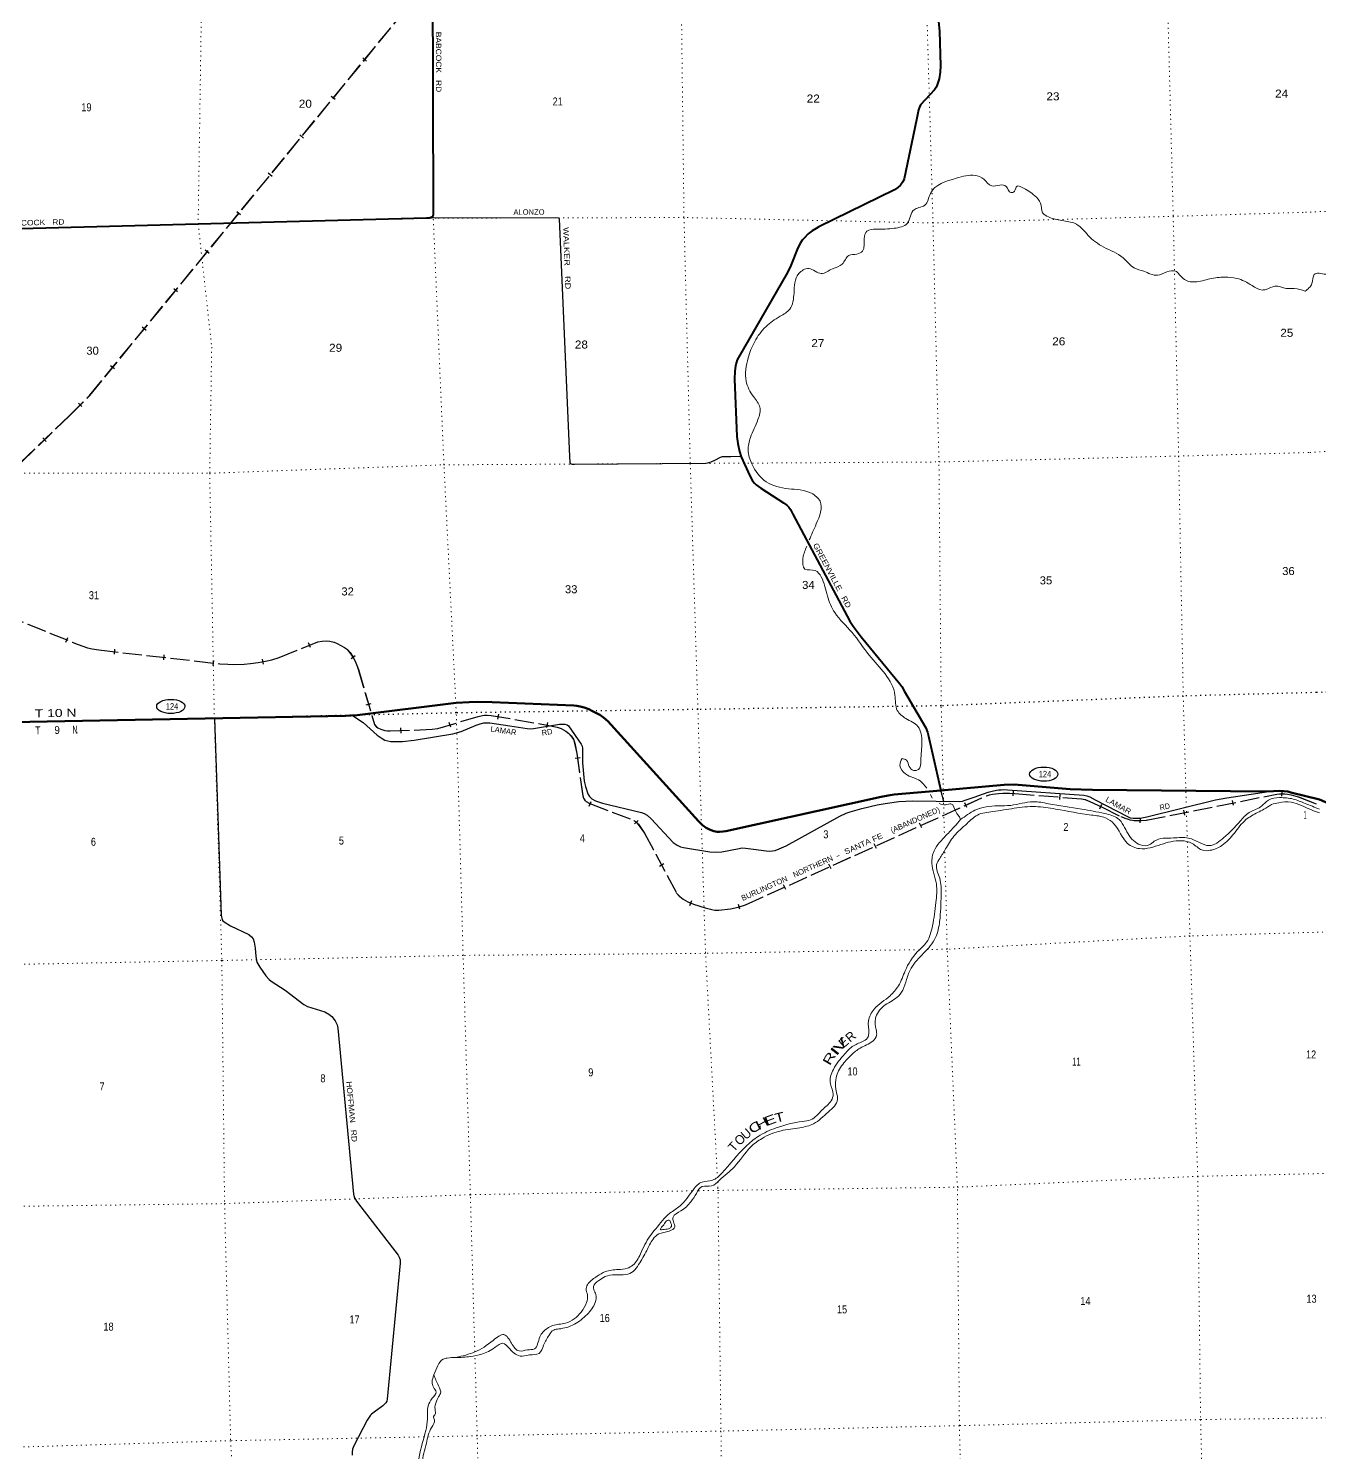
# Model space of a CAD drawing. Header units: feet. Extents: x 505285 to 763886, y -543582 to -353855.
# Drawn here: x 605453 to 633698, y -448834 to -417689 of the extents above; entities that cross this region are included whole.
import ezdxf
from ezdxf.enums import TextEntityAlignment as Align

# ---------------------------------------------------------------- set-up
doc = ezdxf.new("R2010")
doc.units = ezdxf.units.FT
doc.header["$LTSCALE"] = 70
doc.linetypes.add('DOTTED', pattern=[1.5, 0.3, -1.2])
doc.linetypes.add('LONG_DASHED', pattern=[7.5, 6, -1.5])
for name, color, linetype, lineweight in [('17', 7, 'Continuous', 25), ('23', 7, 'Continuous', 70), ('26', 7, 'Continuous', 40), ('27', 7, 'Continuous', 13), ('29', 7, 'Continuous', 25), ('30', 7, 'Continuous', 13), ('34', 7, 'Continuous', 25), ('39', 7, 'Continuous', 13), ('6', 7, 'DOTTED', 25), ('63', 7, 'Continuous', 25), ('7', 7, 'DOTTED', 13)]:
    doc.layers.add(name, color=color, linetype=linetype, lineweight=lineweight)
doc.layers.add('41', color=7, linetype='Continuous')

msp = doc.modelspace()

# ---------------------------------------------------------------- linework, layer by layer
at = {"layer": '17'}
for centre in [(608567.4, -432516.75), (627665.15, -433997.58)]:
    msp.add_ellipse(centre, major_axis=(309.24, -1), ratio=0.500121, dxfattribs=at)
at = {"layer": '23'}
for points in [[(604324.44, -432876.92), (612386.23, -432722.73), (612640.96, -432704.66), (614812.51, -432436.39), (615095.4, -432419.66), (615265.91, -432415.7), (615595.66, -432419.89), (617382.89, -432493.7), (617447.33, -432499.94), (617522.15, -432516.58), (617613.61, -432541.54), (617715.46, -432578.97), (617794.44, -432616.41), (617952.41, -432703.76), (618035.55, -432762), (618128.76, -432838.18), (618415.29, -433150.83), (620110.38, -435025.32), (620202.41, -435113.21), (620281.4, -435173.53), (620354.14, -435210.96), (620447.03, -435246.38), (620518.35, -435258.8), (620574.47, -435260.88), (620647.22, -435254.64), (620710.11, -435242.18), (624110.09, -434494.88), (624259.71, -434462.23), (624392.13, -434442.01), (625410.81, -434353.3)], [(625410.81, -434353.3), (626798.11, -434232.48), (627018.98, -434227.27), (628240.1, -434322.88), (628730.63, -434343.68), (632499.12, -434377.04), (632687.82, -434370.57), (632830.54, -434365.52), (632915.76, -434369.68), (633003.05, -434380.08), (633072.13, -434395.64), (633693.54, -434551.58)], [(633693.54, -434551.58), (634797.61, -435035.88), (634938.3, -435085.14), (635086.78, -435118.56), (635245.92, -435139.21), (635458.64, -435140.81), (635649.16, -435126.73), (635773.87, -435110.09), (635948.59, -435075.59), (636408.98, -434954.93), (636725.85, -434868.84), (636859.55, -434842.57), (637207.99, -434786.88)]]:
    msp.add_lwpolyline(points, dxfattribs=at)
at = {"layer": '26'}
for points in [[(618632.53, -411104.9), (614338.07, -416344.29), (614309.29, -416380.05), (614298.23, -416413.26), (614292, -416584.59), (614305.56, -421704.34), (614303.43, -421767.25), (614302.37, -421779.94), (614296.04, -421792.62), (614291.81, -421800.02), (614277.02, -421814.82), (614259.06, -421823.27), (614224.2, -421834.9), (614158.53, -421840.74), (603883.77, -422108.04)], [(625360.15, -417534.79), (625381.65, -417749.25), (625404.93, -418508.23), (625396.27, -418645.32), (625374.15, -418789.23), (625333.16, -418922.01), (625314.68, -418962.21), (625275.7, -419029.98), (624969.08, -419361.36), (624944.05, -419407.79), (624925.67, -419468.98), (624882.99, -419685.08), (624608.86, -420980.17), (624580.34, -421044.81), (624533.32, -421114), (624475.24, -421166.58), (624400.21, -421218.61), (622745.19, -422025.91), (622687.92, -422060.24), (622598.6, -422117.24), (622512.46, -422183.29), (622424.35, -422272.23), (622382.86, -422319.27), (622344.75, -422374.47), (622286.05, -422488.1), (622133.93, -422870.02), (622060.32, -423026.8), (620985.82, -424884.94), (620959.82, -424938.78), (620934.92, -425010.74), (620918.33, -425077.16), (620907.04, -425180.34), (620901.6, -425361.33), (620947.33, -426610.04), (620969.31, -426764.21), (621008.22, -426941.12), (621046.93, -427055.6), (621235.02, -427469.72), (621295.05, -427581.75), (621334.59, -427633.01), (621370.55, -427668.99), (621475.79, -427745.91), (621973.53, -428066.73), (622041.27, -428115.95), (622085.53, -428154.7), (622124.25, -428210.05), (622172.36, -428310.81), (623420.06, -430652.44), (623494.7, -430762.62), (623673.16, -430995.16), (624513.84, -432020.55), (624558.21, -432081.89), (624620.39, -432186.61), (625086.49, -432986.88), (625118.52, -433076.1), (625144.58, -433166.77), (625161.17, -433230.43), (625410.81, -434353.3)]]:
    msp.add_lwpolyline(points, dxfattribs=at)
at = {"layer": '29'}
msp.add_line((625405.73, -434338.54), (625473.47, -434589.15), dxfattribs=at)
for points in [[(614228.43, -421832.79), (616989.56, -421824.66), (617055.77, -421827.51), (617062.64, -421849.71), (617287.56, -427046.64)], [(617287.56, -427046.64), (617295.89, -427176.81), (617301.38, -427193.97), (617322.51, -427210.88), (617345.75, -427217.23), (617399.54, -427218.72), (620272.45, -427195.84), (620308.33, -427190.81), (620338.43, -427183.41), (620386.5, -427168.61), (620472.09, -427131.2), (620596.18, -427062.91), (620634.21, -427050.22), (620675.31, -427048.42), (620822.17, -427047.2), (621042.53, -427045.91)], [(609519.8, -432777.55), (609667.09, -437081.37), (609687.11, -437180.77), (609704.01, -437206.14), (609731.11, -437230.59), (609871.94, -437311.85), (610273.11, -437505.89), (610333.61, -437552.84), (610370.04, -437602.18), (610392.76, -437671.23), (610415.18, -437802.02), (610425.64, -437982.55), (610451.92, -438106.72), (610511.98, -438221.66), (610646.29, -438411.15), (610716.01, -438487.26), (610762.95, -438527.45), (611065.62, -438725.66), (611480.82, -439036.91), (611557.15, -439076.38), (611936.38, -439196.6), (612025.91, -439244.09), (612087.76, -439297.71), (612165.35, -439392.07), (612204.96, -439481.92), (612222.4, -439552.74), (612565.22, -443181.47), (612587.9, -443260.8), (612631.4, -443336.67), (612722.99, -443461.19), (613539.72, -444519.76), (613565.05, -444560.94), (613586.38, -444617.14), (613588.29, -444632.82), (613584.13, -444689.49), (613302.98, -447670.07), (613291.45, -447713.01), (613270.32, -447744.72), (613242.86, -447776.43), (613205.82, -447810.78), (613014.08, -447951.56), (612958.69, -447996.3), (612935.45, -448019.56), (612859.33, -448123.66), (612569.94, -448687.6), (612542.83, -448757.22), (612531.91, -448829.24), (612534.11, -448893.98)], [(612542.39, -432711.65), (612772.16, -432864.74), (613082.87, -433145.12), (613189.53, -433216.85), (613252.91, -433250.67), (613379.67, -433284.5), (613492.81, -433286.75), (613637.43, -433280.27), (613890.38, -433251.92), (614740.29, -433115.37), (614920.08, -433064.64), (615244.75, -432928.97), (615336.09, -432895.51), (615416.38, -432878.59), (615471.31, -432874.37), (615545.29, -432876.19), (615987.55, -432940.79), (616365.01, -433001.21), (616445.29, -433005.44), (616502.17, -433001.8), (617067.3, -432907.05), (617184.76, -432903.96), (617239.69, -432916.65), (617265.37, -432942.87), (617543.93, -433339.46), (617565.06, -433385.97), (617573.16, -433432.19), (617570.97, -433753.57), (617613.65, -434151.26), (617639.97, -434270.22), (617689.71, -434430.32), (617723.52, -434485.29), (617775.22, -434534.37), (617856.62, -434578.3), (618012.98, -434629.57), (618861.16, -434835.89), (618925.68, -434857.36), (618984.84, -434891.19), (619075.87, -434975.78), (619557.4, -435495.81), (619641.38, -435553.83), (619717.97, -435584.6), (619783.34, -435598.92), (620360.25, -435698.76), (620504.22, -435701.59), (620622.23, -435694.53), (621003.28, -435620.35), (621057.46, -435609.97), (621137.75, -435614.2), (621317.56, -435635.54), (621588.18, -435675.8), (621668.05, -435681.85), (621727.21, -435677.62), (621786.37, -435664.94), (621875.1, -435631.11), (622028.08, -435561.71), (623205.55, -434917.28), (623339.25, -434853.14), (623430.1, -434819.31), (623682.28, -434746.15), (624019.56, -434667.1), (624192.8, -434637.5), (624492.82, -434595.22), (624801.28, -434578.31), (625821.6, -434594.77), (625885.12, -434586.76), (625944.28, -434569.85), (626142.88, -434502.2), (626451.34, -434388.04), (626533.94, -434366.42), (626628.82, -434349.99), (626671.82, -434343.82), (626734.81, -434339.06), (626784.74, -434336.68), (626869.67, -434337.3), (628540.82, -434458.77), (628608.47, -434472.6), (628671.85, -434493.74), (628792.76, -434557.68), (629508.51, -434933.47), (629558.16, -434950.39), (629617.55, -434959.33), (629680.7, -434963.07), (629770.49, -434958.84), (629916.72, -434932.68), (631424.81, -434560.16), (631670.93, -434514.89), (632589.16, -434377.84)]]:
    msp.add_lwpolyline(points, dxfattribs=at)
at = {"layer": '34', "linetype": 'LONG_DASHED', "lineweight": 13}
for points in [[(601887.07, -430454.95), (606358.81, -426151.18), (606792.7, -425717.85), (616942.28, -413328.78), (617348.17, -412836.56), (618035.96, -412107.75), (618356.13, -411761.46), (618604.99, -411435.7), (621901.03, -406125.37), (622124.09, -405829.41), (622247.7, -405696.21), (622391.4, -405570.81), (622571.01, -405420.3), (625268.73, -403593.55)], [(603489.85, -429927.54), (606542.27, -431168.41), (606745.6, -431239.27), (606845.44, -431263.06), (606994.65, -431285.21), (609636.41, -431587.23), (609811.08, -431596.05), (609947.77, -431600.81), (610172.43, -431596.05), (610312.19, -431580.69), (610481.47, -431560.37), (610641.93, -431529.45), (610781.01, -431498.53), (610941.79, -431448.18), (611787.77, -431106.07), (611875.74, -431091.8), (611963.7, -431087.04), (612044.52, -431091.8), (612137.24, -431115.58), (612206.37, -431140.93), (612363.07, -431229.76), (612429.64, -431277.32), (612487.05, -431342.26), (612555.64, -431443.82), (612612.69, -431565.13), (612667.65, -431707.55), (613020.02, -432912.29), (613063.19, -432963.71), (613091.72, -432985.12), (613158.28, -433018.42), (613246.24, -433044.58), (613305.67, -433054.09), (613368.21, -433056.52), (614285.1, -433020.79), (614409.38, -433003.17), (615290.44, -432740.95), (615383.41, -432716.35), (615427.39, -432711.59), (615490.39, -432709.21), (615575.72, -432717.25), (616801.95, -432926.7), (617018.97, -432975.61), (617104.55, -433006.53), (617155.53, -433028.69), (617209.15, -433061.24), (617273.34, -433111.18), (617320.88, -433161.13), (617373.95, -433236.83), (617401.71, -433320.5), (617447.13, -433549.25), (617577.99, -434475.58), (617595.45, -434524.04), (617623.98, -434571.61), (617654.88, -434597.77), (617731.47, -434646.38), (618696.58, -435011.79), (618744.85, -435044.93), (618794.78, -435097.26), (618928.11, -435288.06), (619630.14, -436600.85), (619696.94, -436674.23), (619774.21, -436736.07), (619875.24, -436793.16), (620001.96, -436843.2), (620254.41, -436926.35), (620401.8, -436964.41), (620469.55, -436973.93), (620557.15, -436974.77), (620810.69, -436945.38), (620983.04, -436909.71), (621144.76, -436858.87), (626416.71, -434474.21), (626479.86, -434453.88), (626547.02, -434438.41), (626605.86, -434430.09), (626673.02, -434424.14), (626772.27, -434417.01), (626841.8, -434414.62), (626918.47, -434417.01), (627034.36, -434424.14), (628493.41, -434543.05), (628566.31, -434557.49), (628669.16, -434602.57)], [(628669.16, -434602.57), (628940.34, -434721.44), (629353.98, -434928.38), (629433.62, -434961.69), (629512.67, -434989.04), (629545.95, -434997.37), (629602.41, -435006.88), (629642.23, -435012.83), (629692.75, -435016.39), (629734.95, -435018.78), (629794.97, -435018.77), (629908.89, -435008.51), (632766.56, -434438.12), (632822.75, -434432.47), (632875.05, -434430.68), (632938.05, -434433.06), (632998.97, -434439.6), (633078.31, -434455.66), (633179.63, -434481.04), (633233.42, -434499.66), (633697.13, -434682.07)]]:
    msp.add_lwpolyline(points, dxfattribs=at)
at = {"layer": '39'}
msp.add_line((625184.46, -434440.03), (625221.32, -434524.49), dxfattribs=at)
for points in [[(633385.49, -423433.27), (633146.34, -423377.78), (632969.26, -423373.99), (632723.1, -423324.88), (632531.08, -423395.61), (632446.79, -423408.72), (632222.02, -423311.14), (631885.7, -423154.7), (631623.76, -423125.88), (631300.49, -423164.12), (630969.63, -423232.58), (630713.05, -423159.5), (630543.57, -422994.93), (630360.8, -423013.31), (630150.7, -423086.27), (629851.67, -422999.66), (629641.34, -422926), (629400.58, -422704.08), (628976.58, -422470.42), (628634.71, -422213.62), (628383.58, -421971.74), (628106.86, -421896.91), (627767.6, -421810.81), (627639.45, -421718.03), (627596.03, -421509.68), (627466.8, -421346.61), (627178.26, -421157.43), (627079.41, -421138.6), (627026.71, -421243.71), (626942.76, -421278.92), (626842.09, -421141.6), (626706.88, -421113.18), (626526.09, -421129.53), (626350.86, -420983.11), (626160.55, -420903.16), (625751.13, -420964.59), (625184.95, -421297.15), (625060.14, -421553.82), (624934.24, -421607.64), (624826.31, -421653.19), (624681.95, -421946.27), (624394, -422058.38), (623998.05, -422079.46), (623793.53, -422122.22), (623735.65, -422283.64), (623697.6, -422557.3), (623575.91, -422623.11), (623399.36, -422653.47), (623255.4, -422842.09), (623041.72, -422943.22), (622797.92, -423048.74), (622522.71, -422941.75), (622305.13, -423050.96), (622201.01, -423476.1), (622107.78, -423824.77), (621894.99, -423984.14), (621582.65, -424211.04), (621340.88, -424536.02), (621196.82, -424892.83), (621154.35, -425403.56), (621312.4, -425741.02), (621454.71, -425970.21), (621412.57, -426239.9), (621247.65, -426635.68), (621197.57, -426911.49), (621278.57, -427209.75), (621592.37, -427603.49), (622077.48, -427756.03), (622581.87, -427854.1), (622771.61, -428028.46), (622688.68, -428523.63), (622533.22, -428876.03)], [(636033.14, -422370.92), (635486.71, -422473.05), (634923.45, -422714.08), (634396.55, -422962.35), (633834.04, -423064.82), (633582.81, -423068.23), (633531.29, -423270.12), (633467.17, -423363.86), (633385.49, -423433.27)], [(622478.87, -429013.49), (622396.5, -429278.55), (622440.29, -429511), (622662.62, -429545.16), (622795.75, -429683.11), (622932.1, -430101.34), (623092.56, -430464.88), (623471.36, -430899.97), (623843.01, -431393.41), (624409.65, -432272.04), (624460.98, -432602.82), (624650.81, -432783.2), (624912.93, -432954.63), (624998.61, -433295.02), (624974.65, -433701.06), (624923.27, -433892.53), (624817.02, -433915.97), (624723.22, -433832.79), (624662.74, -433692.96), (624563.58, -433654.04)], [(624563.58, -433654.04), (624517.62, -433805.27), (624641.18, -433992.51), (624959.36, -434147.17), (625104.55, -434305.88)], [(614795.74, -446758.43), (615121.42, -446734.65), (615371.22, -446681.79), (615660.62, -446533.51), (615834.27, -446444.94), (615954.35, -446535.82), (616208.66, -446723.42), (616413.49, -446700.74), (616622.16, -446665.97), (616724.03, -446487.92), (616841.35, -446267.49), (616944.24, -446155.72), (617056.53, -446132.2), (617396.92, -446029.47), (617673.21, -445813.06), (617854.23, -445549.65), (617865.7, -445378.77), (617821.8, -445270.86), (617812.77, -445206.7), (617929.43, -445074.66), (618066.85, -444984.54), (618283.53, -444947.66), (618522.79, -444940.61), (618680.69, -444874.34), (618801.1, -444724.18), (618979.4, -444414.6), (619116.43, -444167.81), (619245.44, -444053.7), (619471.77, -443990.58), (619593.07, -443898.65), (619561.21, -443788.58), (619553.64, -443688.25), (619724.54, -443551.51), (619944.7, -443347.86), (620064.61, -443165.56), (620195.07, -443015.28), (620396.06, -443004.7), (620567.21, -442884.02), (620900.53, -442582.53), (621251.99, -442152.25), (621502.57, -441964.29), (621916.39, -441796.35), (622329.76, -441730.87), (622628.13, -441642.73), (622948.08, -441387.6), (623155.07, -441111.81), (623130.61, -440959.46), (623112.29, -440682.5), (623242.39, -440377.56), (623457.95, -440135.8), (623646.79, -439988.79), (623924.07, -439836.64), (624008.58, -439707.02), (623996.64, -439584.65), (623980.89, -439343.81), (624161.76, -439070.36), (624454.51, -438877.84), (624580.88, -438723.59), (624663.73, -438485.52), (624764.56, -438239.2), (625035.2, -437916.4), (625299.4, -437567.57), (625386.63, -437220.99), (625419.94, -436638.06), (625388.23, -436274.9), (625321.27, -435974.46), (625387.65, -435843.06), (625517.21, -435634.53), (625698.03, -435357.06), (625987.41, -435076.21), (626213.91, -434892.56), (626546.66, -434816.04), (627014.24, -434743.84), (627482.38, -434707.79), (627923.72, -434760.46), (628706.2, -434891.16), (629018.97, -434955.49), (629199.93, -435081.76), (629500.21, -435511.82), (629761.46, -435627.02), (629992.5, -435608.03), (630226.76, -435536.77), (630672.04, -435452.8), (630912.35, -435514.04), (631125.73, -435655.96), (631306.89, -435663.71), (631558.73, -435558.08), (631834.16, -435285.44), (632089.17, -434992.97), (632342.25, -434837.12), (632481.92, -434763.04), (632647.31, -434660.52)], [(625376.7, -434641.49), (625512.44, -434666.43), (625634.81, -434644.8), (625752.5, -434842.16), (625807.9, -434913.77), (625845.31, -434991.63)], [(625845.31, -434991.63), (626160.02, -434788.8), (626659.39, -434690.08), (626944.88, -434680.44), (627434.46, -434599.93), (627765.35, -434644.7), (628495.04, -434763.27), (628996.76, -434858.77), (629288.71, -434968.15), (629509.04, -435300.8), (629784.37, -435546.39), (629971.43, -435546.03), (630082.83, -435464.28), (630500.13, -435392.71), (630828.04, -435394.59), (631087.16, -435501.78), (631285.18, -435559.54), (631600.42, -435390.84), (631960.98, -435028.74), (632155.18, -434837.48), (632404.73, -434713.8), (632581.47, -434564.93), (632824.06, -434511.65), (633120.22, -434542.05), (633383.18, -434637.14), (633699.51, -434762.44)], [(632647.31, -434660.52), (632805.64, -434622.36), (633075.04, -434612.92), (633520.14, -434780.03), (633700.2, -434841.27)], [(614806.02, -446757.06), (615219.62, -446633.5), (615620.07, -446381.37), (615855.51, -446255.86), (616019.3, -446442.6), (616186.86, -446613.22), (616371.55, -446588.79), (616520.07, -446566.83), (616640.79, -446306.19), (616800.86, -446119.37), (616918.6, -446057.62), (617201.4, -446003.83), (617543.69, -445762.48), (617659.18, -445554.13), (617682.77, -445387.11), (617654.47, -445246.87), (617699.1, -445139.85), (617895.78, -444978.68), (618073.26, -444878.01), (618356.19, -444832.25), (618554.89, -444803.62), (618676.59, -444737.8), (618841.77, -444490.66), (619051, -444098.34), (619175.3, -443940.09), (619485.92, -443600.72), (619708.71, -443437.21), (619998.99, -443084.04), (620189.57, -442918.93), (620418.26, -442877.87), (620619.08, -442724.69), (621145.25, -442143.56), (621417.42, -441921.18), (621812.83, -441733.39), (622388.01, -441593.54), (622564.5, -441559.17), (622818.6, -441339.02), (623014.69, -441139.7), (623058.83, -441000.54), (622996.96, -440770.33), (623062.53, -440454.15), (623310.82, -440117.58), (623503.17, -439936.38), (623728.86, -439831.08), (623822, -439739.51), (623836.86, -439658.98), (623828.78, -439393.94), (623953.62, -439139.28), (624303.12, -438843.61), (624484.85, -438626.38), (624632.72, -438299.11), (624903.89, -437879.9), (625099.86, -437672.54), (625231.14, -437313.34), (625303.86, -436808.26), (625315.69, -436398.35), (625216.19, -435943.65), (625264.39, -435675.89), (625530.73, -435335.07), (625714.81, -435139.91), (625845.31, -434991.63)], [(619353, -443853.48), (619428.01, -443760.14), (619470.12, -443751.57), (619509.38, -443819.37), (619524.32, -443875.42), (619480.91, -443930.2), (619360.57, -443953.82), (619276.14, -443956.9), (619285.82, -443932.67), (619353, -443853.48)], [(614324.14, -447136.94), (614409.5, -446930.98), (614524.02, -446790.94), (614612.17, -446767.73), (614807.42, -446756.87)], [(614120.01, -449620.98), (614005.63, -449324.35), (614003.59, -448928.67), (614143.65, -448354.44), (614181.98, -448098.86), (614195.74, -447815.47), (614287.71, -447647.59), (614370.12, -447511.97), (614312.18, -447406.25), (614284.28, -447292.11), (614324.14, -447136.94)], [(614324.14, -447136.94), (614420.29, -447372.74), (614465.2, -447546.92), (614443.66, -447585.36), (614379.17, -447708.7), (614347.78, -447891.89), (614343.53, -448008.44), (614313.91, -448044.97), (614335.23, -448123.04), (614275.25, -448278.46), (614157.92, -448629.44), (614066.08, -449068.49), (614094.95, -449377.45), (614145.65, -449535.49), (614193.7, -449620.98)]]:
    msp.add_spline(points, degree=3, dxfattribs=at)
at = {"layer": '6'}
for points in [[(663025.96, -431461.59), (662486.61, -431464.44), (657181.67, -431592.5), (651828.62, -431694.11), (646565.78, -431801.5), (641255.33, -432020.35), (635958.29, -432126.47), (633629.17, -432212.27)], [(633629.17, -432212.27), (630716.1, -432288.66), (625420.96, -432502.29), (620095.63, -432583.73), (614812.44, -432658.62), (609519.8, -432777.55), (604324.44, -432876.92), (601951.47, -432922.31)]]:
    msp.add_lwpolyline(points, dxfattribs=at)
at = {"layer": '63'}
for p, q in [((612851.61, -418401.74), (612766.05, -418331.64)), ((612162.22, -419243.24), (612076.65, -419173.15)), ((611472.82, -420084.75), (611387.26, -420014.65)), ((610783.43, -420926.26), (610697.87, -420856.16)), ((610094.04, -421767.76), (610008.48, -421697.67)), ((609404.65, -422609.27), (609319.08, -422539.17)), ((608715.25, -423450.78), (608629.69, -423380.68)), ((608025.86, -424292.28), (607940.3, -424222.19)), ((607336.47, -425133.79), (607250.9, -425063.69)), ((606622.18, -425959.53), (606544.01, -425881.26)), ((605841.88, -426718.79), (605765.17, -426639.09)), ((606269.57, -431112.07), (606311.23, -431009.6)), ((607331.88, -431374.59), (607344.44, -431264.7)), ((611624.27, -431226.66), (611582.8, -431124.12)), ((608412.68, -431498.16), (608425.24, -431388.26)), ((609493.48, -431621.72), (609506.04, -431511.82)), ((610591.45, -431590.61), (610570.52, -431481.99)), ((612509.51, -431465.75), (612601.18, -431403.85)), ((612841.93, -432483.31), (612948.1, -432452.26)), ((614691.26, -432971.97), (614659.71, -432865.95)), ((615723.45, -432793.72), (615742.08, -432684.68)), ((616793.14, -432976.48), (616817.46, -432868.58)), ((613604.34, -433097.86), (613600.03, -432987.33)), ((617410.32, -433649.7), (617519.84, -433634.23)), ((626998.35, -434472.52), (627005.14, -434362.12)), ((628015.07, -434555.4), (628024.06, -434445.15)), ((632875.04, -434481.22), (632879.22, -434370.68)), ((617721.49, -434696.6), (617760.65, -434593.15)), ((625984.87, -434724.97), (625939.28, -434624.19)), ((628892.37, -434753.92), (628936.78, -434652.62)), ((630751.41, -434891.84), (630729.76, -434783.37)), ((631818.21, -434678.91), (631796.56, -434570.44)), ((618712.29, -435083.96), (618792.32, -435007.61)), ((624993.71, -435173.3), (624948.12, -435072.52)), ((629771.75, -435065.21), (629779.52, -434954.87)), ((624002.55, -435621.63), (623956.97, -435520.85)), ((619255.41, -436007.2), (619352.95, -435955.04)), ((623011.39, -436069.96), (622965.81, -435969.18)), ((622020.23, -436518.29), (621974.65, -436417.51)), ((619924.95, -436867.09), (619965.58, -436764.21)), ((621016.99, -436951.97), (620983.82, -436846.46))]:
    msp.add_line(p, q, dxfattribs=at)
at = {"layer": '63', "linetype": 'LONG_DASHED'}
for points in [[(601884.23, -430452), (606355.94, -426148.25), (606789.66, -425715.09), (616939.11, -413326.18), (617345.09, -412833.85), (618032.96, -412104.95), (618352.99, -411758.82), (618601.61, -411433.37), (621897.64, -406123.05), (622120.94, -405826.77), (622244.84, -405693.26), (622388.74, -405567.69), (622568.54, -405417.02), (625266.43, -403590.16)], [(603491.23, -429923.67), (606543.72, -431164.57), (606746.75, -431235.33), (606846.22, -431259.03), (606995.18, -431281.14), (609636.75, -431583.14), (609811.25, -431591.95), (609947.8, -431596.71), (610172.16, -431591.95), (610311.72, -431576.62), (610480.84, -431556.32), (610641.1, -431525.44), (610779.95, -431494.57), (610940.41, -431444.32), (611786.66, -431102.1), (611875.3, -431087.72), (611963.71, -431082.93), (612045.16, -431087.73), (612138.46, -431111.66), (612208.1, -431137.2), (612365.28, -431226.3), (612432.4, -431274.26), (612490.3, -431339.74), (612559.22, -431441.79), (612616.46, -431563.52), (612671.54, -431706.23), (613023.71, -432910.31), (613066.03, -432960.71), (613093.89, -432981.62), (613159.79, -433014.59), (613247.15, -433040.57), (613306.07, -433050), (613368.21, -433052.42), (614284.73, -433016.7), (614408.5, -432999.15), (615289.33, -432737), (615382.66, -432712.31), (615427.09, -432707.5), (615490.51, -432705.1), (615576.26, -432713.18), (616802.75, -432922.68), (617020.12, -432971.67), (617106.07, -433002.72), (617157.42, -433025.04), (617211.48, -433057.86), (617276.1, -433108.13), (617324.06, -433158.53), (617377.65, -433234.97), (617405.68, -433319.45), (617451.17, -433548.56), (617581.99, -434474.59), (617599.17, -434522.27), (617627.15, -434568.92), (617657.31, -434594.46), (617733.31, -434642.69), (618698.49, -435008.13), (618747.52, -435041.79), (618797.96, -435094.66), (618931.61, -435285.91), (619633.52, -436598.47), (619699.75, -436671.23), (619776.51, -436732.66), (619877.01, -436789.45), (620003.36, -436839.34), (620255.57, -436922.41), (620402.6, -436960.38), (620469.86, -436969.83), (620556.93, -436970.67), (620810.04, -436941.33), (620982.01, -436905.74), (621143.3, -436855.03), (626415.23, -434470.38), (626478.77, -434449.92), (626546.27, -434434.38), (626605.39, -434426.02), (626672.69, -434420.05), (626772.05, -434412.92), (626841.79, -434410.52), (626918.66, -434412.91), (627034.65, -434420.05), (628493.98, -434538.98), (628567.55, -434553.56), (628670.81, -434598.81)], [(628670.81, -434598.81), (628942.08, -434717.73), (629355.69, -434924.65), (629435.08, -434957.86), (629513.84, -434985.11), (629546.79, -434993.35), (629603.05, -435002.83), (629642.68, -435008.75), (629693.01, -435012.3), (629735.07, -435014.68), (629794.79, -435014.67), (629908.3, -435004.45), (632765.95, -434434.06), (632822.47, -434428.38), (632875.06, -434426.58), (632938.35, -434428.97), (632999.6, -434435.54), (633079.22, -434451.66), (633180.8, -434477.11), (633234.84, -434495.81), (633698.63, -434678.25)]]:
    msp.add_lwpolyline(points, dxfattribs=at)
at = {"layer": '7'}
for points in [[(625492.22, -435379.65), (625420.96, -432502.29), (625371.46, -427170.02), (625241.11, -421943.21), (625086.58, -416652.26), (624925.81, -411339.65), (624746.19, -405916.63), (624698.34, -403609.05)], [(630043.94, -403463.23), (630123.67, -405890.06), (630294.26, -411200.4), (630357.88, -416519.46), (630497.04, -421796.36), (630615.61, -427041.39), (630716.1, -432288.66), (630802.72, -435385.63)], [(615217.84, -446630.03), (615120.7, -443195.98), (614962.06, -437961.5), (614812.44, -432658.62), (614542.26, -427232.72), (614308.05, -421813.93), (614293.24, -416491.73), (614236.04, -411181.65), (614148.99, -406155.16), (614129.9, -403893.69)], [(619380, -403752.91), (619427.12, -405881.49), (619579.84, -411075.02), (619727.73, -416445.07), (619794.02, -421823.33), (619930.73, -427202.7), (620097.39, -432567.64), (620263.29, -437882.37), (620524.69, -442802.77)], [(608844.26, -404034.24), (608917.96, -406351.91), (609146.63, -411300.28), (609243.11, -416810.73), (609165.47, -421964.93), (609461.88, -424657.67), (609417.63, -427416.07), (609519.82, -432773.79), (609683.45, -438072.48), (609742.79, -443390.57), (609876.52, -448575.15), (609938.22, -449733.54)], [(665002.21, -420942.73), (662099.59, -420965.92), (656837.18, -421091.37), (651611.34, -421147.76), (646317.01, -421368.27), (641018.39, -421492.49), (635717.47, -421604.72), (633340.2, -421710.98)], [(633340.2, -421710.98), (630507.1, -421796.24), (625241.11, -421943.21), (619794.02, -421823.33), (614372.22, -421837.74), (609163.09, -421967.31), (603883.77, -422108.04), (601670.43, -422171.75)], [(633484.71, -426962.58), (635872.94, -426817.65), (641090.31, -426743.37), (646352.95, -426627.95), (651644.88, -426475.76), (656926.48, -426311.75), (662251.41, -426194.99), (665153.11, -426165.16)], [(601809.8, -427503.2), (604100.74, -427415.28), (609415.62, -427416.1), (614542.26, -427232.72), (619930.73, -427202.7), (625379.51, -427169.91), (630607.56, -427041.5), (633484.71, -426962.58)], [(625845.66, -449307), (625819.03, -448246.89), (625775.34, -443031.04), (625552.79, -437825.49), (625499.4, -435669.83)], [(630805.28, -435477.23), (630862.85, -437535.34), (631031.9, -442793.79), (631095.29, -448113.84), (631122.99, -449163.06)], [(633773.33, -437451.15), (630862.85, -437535.34), (625552.79, -437825.49), (625109.99, -437833.11)], [(624943.63, -437835.97), (620263.81, -437916.51), (614962.06, -437961.5), (609683.45, -438072.48), (604448.94, -438172.86), (602088.1, -438149.24)], [(620109.31, -443108.82), (620540.36, -443101.29), (625775.34, -443031.04), (631031.9, -442793.79), (633916.21, -442728.27)], [(602227.76, -443491.91), (604618.39, -443457.42), (609742.79, -443390.57), (615120.7, -443195.98), (619969.17, -443111.27)], [(620530.66, -442915), (620537.46, -443043.08), (620602.89, -448365.11), (620615.23, -449448.46)], [(615299.28, -449591.02), (615269.86, -448468.75), (615220.67, -446730.04)], [(634065.65, -448074.24), (631095.29, -448113.84), (625819.03, -448246.89), (620602.89, -448365.11), (615269.86, -448468.75), (614214.49, -448489.57)], [(614107.56, -448491.68), (609876.52, -448575.15), (604520.24, -448737.33), (602367.98, -448855.99)]]:
    msp.add_lwpolyline(points, dxfattribs=at)

# ---------------------------------------------------------------- texts
at = {"layer": '17', "width": 0.8}
for p in [(608593.45, -432585.06), (627691.2, -434065.89)]:
    msp.add_text('124', height=140, dxfattribs=at).set_placement(p, align=Align.CENTER)
at = {"layer": '27', "width": 1.15}
for s, rotation, p in [('BABCOCK   RD', 270.152, (614365.18, -417761.07)), ('BABCOCK   RD', 1.49, (604919.52, -422011.07)), ('GREENVILLE   RD', 298.05, (622611.3, -428983.83))]:
    msp.add_text(s, height=120, rotation=rotation, dxfattribs=at).set_placement(p)
at = {"layer": '30'}
for s, rotation, p in [('ALONZO', 0.229, (616403.49, -421763.81)), ('LAMAR', 351.69, (615837.64, -433105.09))]:
    msp.add_text(s, height=120, rotation=rotation, dxfattribs=at).set_placement(p, align=Align.CENTER)
for s, rotation, width, p in [('WALKER    RD', 271.978, 1.25, (617173.88, -422715.36)), ('RD', 9.518, 0.9, (616807.62, -433136.46)), ('LAMAR', 330.843, 1.1, (629267.94, -434735.24)), ('RD', 12.299, 0.95, (630324.24, -434767.59)), ('HOFFMAN   RD', 275.397, 1.15, (612465.68, -441383.66))]:
    msp.add_text(s, height=120, rotation=rotation, dxfattribs=dict(at, width=width)).set_placement(p, align=Align.CENTER)
at = {"layer": '41'}
for s, rotation, width, p in [('V', 48.638, 1.75, (623292.63, -439986.92)), ('I', 51.601, 2.05, (623171.41, -440120.85)), ('R', 59.701, 1.45, (623056.92, -440265.56)), ('C', 35.662, 1.45, (621403.71, -441797.26)), ('H', 28.382, 1.45, (621546.16, -441724.68)), ('E', 20.36, 1.4, (621714.96, -441653.52)), ('T', 14.36, 1.3, (621909.17, -441598.75))]:
    msp.add_text(s, height=200, rotation=rotation, dxfattribs=dict(at, width=width)).set_placement(p, align=Align.CENTER)
for s, rotation, p in [('E', 41.581, (623351.53, -439938.51)), ('R', 40.149, (623503.37, -439813.72)), ('O', 41.976, (621083.01, -442064.12)), ('U', 41.127, (621219.44, -441940)), ('T', 48.3, (620941.88, -442211.73))]:
    msp.add_text(s, height=200, rotation=rotation, dxfattribs=at).set_placement(p, align=Align.CENTER)
at = {"layer": '6'}
for s, width, p in [('T 10 N', 1.3, (605592.06, -432756.57)), ('T', 0.85, (605601.17, -433127.55)), ('9', 0.9, (606024.27, -433119.46)), ('N', 0.7, (606414.35, -433115.58))]:
    msp.add_text(s, height=175, rotation=1.096, dxfattribs=dict(at, width=width)).set_placement(p)
at = {"layer": '63'}
for s, p in [('(ABANDONED)', (624347.74, -435291.96)), ('NORTHERN', (622211.12, -436263.07)), ('BURLINGTON', (621081.66, -436773.1))]:
    msp.add_text(s, height=120, rotation=24.339, dxfattribs=at).set_placement(p)
for s, width, p in [('SANTA FE', 1.15, (623334.43, -435758.82)), ('-', 1.65, (623142.24, -435848.57))]:
    msp.add_text(s, height=120, rotation=24.339, dxfattribs=dict(at, width=width)).set_placement(p)
at = {"layer": '7'}
for s, width, p in [('21', 0.85, (616920.2, -419373.01)), ('22', 1.1, (622479.13, -419308.7)), ('23', 1.1, (627722.49, -419260.43)), ('24', 1.1, (632725.85, -419200.76)), ('19', 0.85, (606610.95, -419499.44)), ('20', 1.1, (611366.66, -419421.8)), ('27', 1.1, (622578.95, -424657.34)), ('26', 1.1, (627849.4, -424618.94)), ('25', 1.1, (632838.67, -424432.11)), ('30', 1.05, (606718.64, -424822.94)), ('29', 1.1, (612030.17, -424759.75)), ('28', 1.1, (617406.26, -424688.41)), ('36', 1.05, (632880.88, -429642.72)), ('34', 1.05, (622378.56, -429946.46)), ('35', 1.05, (627576.58, -429847.53)), ('31', 0.85, (606774.42, -430171.21)), ('32', 1.05, (612298.88, -430089.25)), ('33', 1.05, (617189.46, -430041.17)), ('2', 0.85, (628093.08, -435241.31)), ('1', 0.4, (633348.09, -434973.03)), ('6', 0.85, (606818.8, -435563.8)), ('5', 0.85, (612243.54, -435537.35)), ('4', 0.85, (617515.58, -435485.44)), ('3', 0.85, (622842.3, -435401.23)), ('12', 0.85, (633402.17, -440216.24)), ('11', 0.65, (628287.23, -440369.97)), ('8', 0.85, (611839.77, -440737.57)), ('9', 0.85, (617700.06, -440606.37)), ('10', 0.85, (623369.7, -440586.61)), ('7', 0.85, (607007.79, -440916.37)), ('15', 0.85, (623141.73, -445790.7)), ('14', 0.85, (628466.03, -445608.21)), ('13', 0.85, (633412.09, -445558.03)), ('18', 0.85, (607093.88, -446167.87)), ('17', 0.85, (612476.39, -446011.39)), ('16', 0.85, (617948.51, -445979.14))]:
    msp.add_text(s, height=175, dxfattribs=dict(at, width=width)).set_placement(p)

doc.saveas('drawing.dxf')
